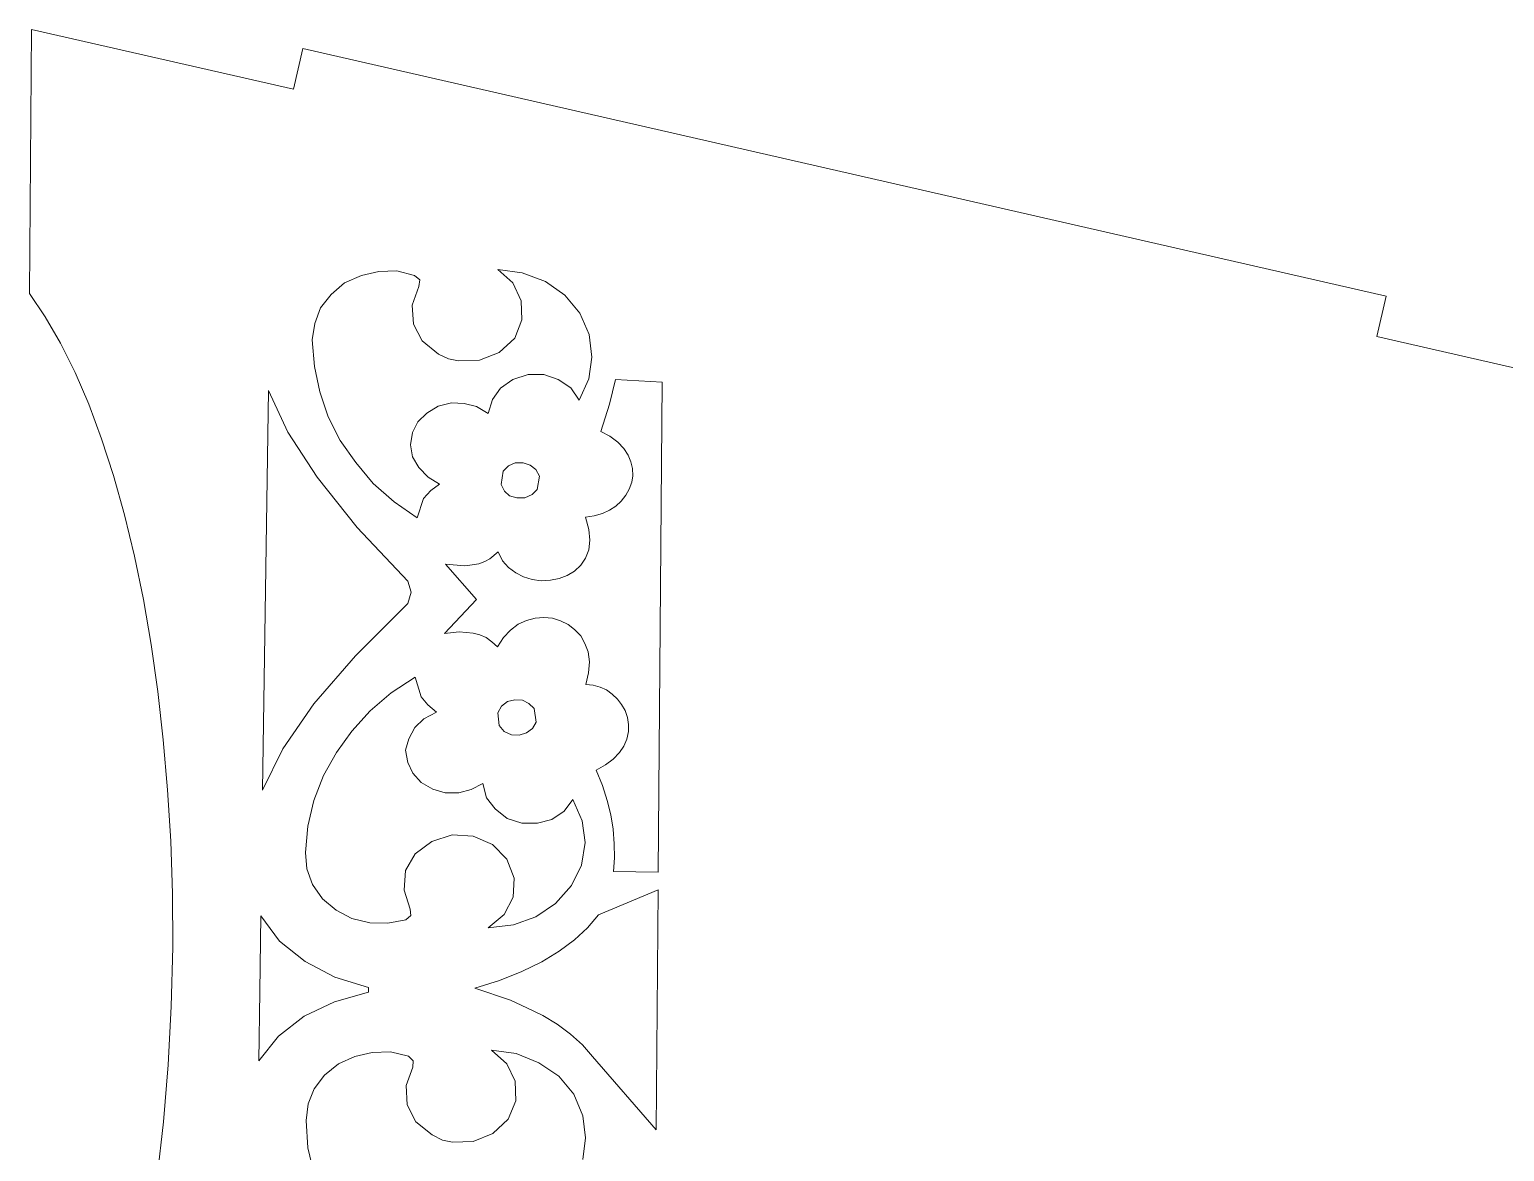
# Model space of a CAD drawing. Header units: inches. Extents: x -2.95 to 3.29, y -5.05 to 4.57.
# Drawn here: x 0.298 to 1.784, y 3.419 to 4.55 of the extents above; entities that cross this region are included whole.
import ezdxf

# ---------------------------------------------------------------- set-up
doc = ezdxf.new("R2010")
doc.units = ezdxf.units.IN
doc.header["$MEASUREMENT"] = 0
doc.layers.add('Katman 1', color=7, linetype='Continuous')

msp = doc.modelspace()

# ---------------------------------------------------------------- linework, layer by layer
at = {"layer": 'Katman 1', "color": 250, "lineweight": 9}
for points in [[(0.2981, 4.2838), (0.2981, 4.2838), (0.3002, 4.5498), (0.3002, 4.5498)], [(0.3002, 4.5498), (0.3002, 4.5498), (0.564, 4.4896), (0.564, 4.4896)], [(0.564, 4.4896), (0.564, 4.4896), (0.5734, 4.5305), (0.5734, 4.5305)], [(0.5734, 4.5305), (0.5734, 4.5305), (1.6652, 4.2811), (1.6652, 4.2811)], [(0.6156, 4.2943), (0.6156, 4.2943), (0.6325, 4.3018), (0.6325, 4.3018)], [(0.6325, 4.3018), (0.6325, 4.3018), (0.65, 4.3059), (0.65, 4.3059)], [(0.65, 4.3059), (0.65, 4.3059), (0.6682, 4.3064), (0.6682, 4.3064)], [(0.6682, 4.3064), (0.6682, 4.3064), (0.6861, 4.3017), (0.6861, 4.3017)], [(0.6861, 4.3017), (0.6861, 4.3017), (0.6913, 4.2975), (0.6913, 4.2975)], [(0.6913, 4.2975), (0.6913, 4.2975), (0.6905, 4.2908), (0.6905, 4.2908)], [(0.7701, 4.3078), (0.7701, 4.3078), (0.7946, 4.3044), (0.7946, 4.3044)], [(0.785, 4.2943), (0.785, 4.2943), (0.7701, 4.3078), (0.7701, 4.3078)], [(0.7946, 4.3044), (0.7946, 4.3044), (0.818, 4.2958), (0.818, 4.2958)], [(0.818, 4.2958), (0.818, 4.2958), (0.8374, 4.282), (0.8374, 4.282)], [(0.314, 4.2602), (0.314, 4.2602), (0.2981, 4.2838), (0.2981, 4.2838)], [(0.5913, 4.2693), (0.5913, 4.2693), (0.6019, 4.2828), (0.6019, 4.2828)], [(0.6019, 4.2828), (0.6019, 4.2828), (0.6156, 4.2943), (0.6156, 4.2943)], [(0.6905, 4.2908), (0.6905, 4.2908), (0.6837, 4.272), (0.6837, 4.272)], [(0.7936, 4.2764), (0.7936, 4.2764), (0.785, 4.2943), (0.785, 4.2943)], [(0.8374, 4.282), (0.8374, 4.282), (0.8527, 4.2637), (0.8527, 4.2637)], [(1.6652, 4.2811), (1.6652, 4.2811), (1.6557, 4.2402), (1.6557, 4.2402)], [(0.5856, 4.2535), (0.5856, 4.2535), (0.5913, 4.2693), (0.5913, 4.2693)], [(0.6837, 4.272), (0.6837, 4.272), (0.685, 4.2528), (0.685, 4.2528)], [(0.7942, 4.2572), (0.7942, 4.2572), (0.7936, 4.2764), (0.7936, 4.2764)], [(0.3292, 4.2335), (0.3292, 4.2335), (0.314, 4.2602), (0.314, 4.2602)], [(0.583, 4.2371), (0.583, 4.2371), (0.5856, 4.2535), (0.5856, 4.2535)], [(0.685, 4.2528), (0.685, 4.2528), (0.6936, 4.2359), (0.6936, 4.2359)], [(0.787, 4.2387), (0.787, 4.2387), (0.7942, 4.2572), (0.7942, 4.2572)], [(0.8527, 4.2637), (0.8527, 4.2637), (0.862, 4.2423), (0.862, 4.2423)], [(0.5852, 4.2101), (0.5852, 4.2101), (0.583, 4.2371), (0.583, 4.2371)], [(0.6936, 4.2359), (0.6936, 4.2359), (0.7103, 4.2225), (0.7103, 4.2225)], [(0.7715, 4.2241), (0.7715, 4.2241), (0.787, 4.2387), (0.787, 4.2387)], [(0.862, 4.2423), (0.862, 4.2423), (0.8646, 4.2195), (0.8646, 4.2195)], [(1.6557, 4.2402), (1.6557, 4.2402), (1.9289, 4.1779), (1.9289, 4.1779)], [(0.3441, 4.204), (0.3441, 4.204), (0.3292, 4.2335), (0.3292, 4.2335)], [(0.7103, 4.2225), (0.7103, 4.2225), (0.7204, 4.2179), (0.7204, 4.2179)], [(0.7515, 4.2165), (0.7515, 4.2165), (0.7715, 4.2241), (0.7715, 4.2241)], [(0.5906, 4.1846), (0.5906, 4.1846), (0.5852, 4.2101), (0.5852, 4.2101)], [(0.7204, 4.2179), (0.7204, 4.2179), (0.7305, 4.2157), (0.7305, 4.2157)], [(0.7305, 4.2157), (0.7305, 4.2157), (0.7515, 4.2165), (0.7515, 4.2165)], [(0.8646, 4.2195), (0.8646, 4.2195), (0.8616, 4.1978), (0.8616, 4.1978)], [(0.3578, 4.172), (0.3578, 4.172), (0.3441, 4.204), (0.3441, 4.204)], [(0.785, 4.197), (0.785, 4.197), (0.7727, 4.1884), (0.7727, 4.1884)], [(0.8004, 4.2021), (0.8004, 4.2021), (0.785, 4.197), (0.785, 4.197)], [(0.8165, 4.202), (0.8165, 4.202), (0.8004, 4.2021), (0.8004, 4.2021)], [(0.8308, 4.197), (0.8308, 4.197), (0.8165, 4.202), (0.8165, 4.202)], [(0.8434, 4.1885), (0.8434, 4.1885), (0.8308, 4.197), (0.8308, 4.197)], [(0.8616, 4.1978), (0.8616, 4.1978), (0.852, 4.1762), (0.852, 4.1762)], [(0.8885, 4.1969), (0.8885, 4.1969), (0.8824, 4.1721), (0.8824, 4.1721)], [(0.9354, 4.1944), (0.9354, 4.1944), (0.8885, 4.1969), (0.8885, 4.1969)], [(0.9316, 3.7006), (0.9316, 3.7006), (0.9354, 4.1944), (0.9354, 4.1944)], [(0.5329, 3.7832), (0.5329, 3.7832), (0.5389, 4.186), (0.5389, 4.186)], [(0.5389, 4.186), (0.5389, 4.186), (0.5585, 4.1438), (0.5585, 4.1438)], [(0.5991, 4.1593), (0.5991, 4.1593), (0.5906, 4.1846), (0.5906, 4.1846)], [(0.7645, 4.1769), (0.7645, 4.1769), (0.7602, 4.1626), (0.7602, 4.1626)], [(0.7727, 4.1884), (0.7727, 4.1884), (0.7645, 4.1769), (0.7645, 4.1769)], [(0.852, 4.1762), (0.852, 4.1762), (0.8434, 4.1885), (0.8434, 4.1885)], [(0.3708, 4.1373), (0.3708, 4.1373), (0.3578, 4.172), (0.3578, 4.172)], [(0.6983, 4.1631), (0.6983, 4.1631), (0.6895, 4.1544), (0.6895, 4.1544)], [(0.7099, 4.17), (0.7099, 4.17), (0.6983, 4.1631), (0.6983, 4.1631)], [(0.7232, 4.1734), (0.7232, 4.1734), (0.7099, 4.17), (0.7099, 4.17)], [(0.7361, 4.1729), (0.7361, 4.1729), (0.7232, 4.1734), (0.7232, 4.1734)], [(0.7484, 4.1697), (0.7484, 4.1697), (0.7361, 4.1729), (0.7361, 4.1729)], [(0.7602, 4.1626), (0.7602, 4.1626), (0.7484, 4.1697), (0.7484, 4.1697)], [(0.8824, 4.1721), (0.8824, 4.1721), (0.8738, 4.1445), (0.8738, 4.1445)], [(0.6113, 4.1354), (0.6113, 4.1354), (0.5991, 4.1593), (0.5991, 4.1593)], [(0.6895, 4.1544), (0.6895, 4.1544), (0.6841, 4.1436), (0.6841, 4.1436)], [(0.3828, 4.1001), (0.3828, 4.1001), (0.3708, 4.1373), (0.3708, 4.1373)], [(0.5585, 4.1438), (0.5585, 4.1438), (0.5879, 4.0985), (0.5879, 4.0985)], [(0.6268, 4.1132), (0.6268, 4.1132), (0.6113, 4.1354), (0.6113, 4.1354)], [(0.6841, 4.1436), (0.6841, 4.1436), (0.6819, 4.1313), (0.6819, 4.1313)], [(0.8738, 4.1445), (0.8738, 4.1445), (0.8829, 4.1399), (0.8829, 4.1399)], [(0.8829, 4.1399), (0.8829, 4.1399), (0.8909, 4.1339), (0.8909, 4.1339)], [(0.8909, 4.1339), (0.8909, 4.1339), (0.8968, 4.1276), (0.8968, 4.1276)], [(0.6819, 4.1313), (0.6819, 4.1313), (0.6839, 4.1191), (0.6839, 4.1191)], [(0.6839, 4.1191), (0.6839, 4.1191), (0.6905, 4.1082), (0.6905, 4.1082)], [(0.8968, 4.1276), (0.8968, 4.1276), (0.9013, 4.1209), (0.9013, 4.1209)], [(0.9013, 4.1209), (0.9013, 4.1209), (0.904, 4.1139), (0.904, 4.1139)], [(0.6445, 4.0921), (0.6445, 4.0921), (0.6268, 4.1132), (0.6268, 4.1132)], [(0.6905, 4.1082), (0.6905, 4.1082), (0.6999, 4.0986), (0.6999, 4.0986)], [(0.7733, 4.0911), (0.7733, 4.0911), (0.7755, 4.1047), (0.7755, 4.1047)], [(0.7755, 4.1047), (0.7755, 4.1047), (0.7808, 4.1099), (0.7808, 4.1099)], [(0.7808, 4.1099), (0.7808, 4.1099), (0.7874, 4.113), (0.7874, 4.113)], [(0.7874, 4.113), (0.7874, 4.113), (0.7955, 4.1129), (0.7955, 4.1129)], [(0.7955, 4.1129), (0.7955, 4.1129), (0.8025, 4.1108), (0.8025, 4.1108)], [(0.8025, 4.1108), (0.8025, 4.1108), (0.8084, 4.1062), (0.8084, 4.1062)], [(0.8084, 4.1062), (0.8084, 4.1062), (0.8119, 4.0995), (0.8119, 4.0995)], [(0.904, 4.1139), (0.904, 4.1139), (0.9057, 4.1072), (0.9057, 4.1072)], [(0.9057, 4.1072), (0.9057, 4.1072), (0.906, 4.0998), (0.906, 4.0998)], [(0.3937, 4.0605), (0.3937, 4.0605), (0.3828, 4.1001), (0.3828, 4.1001)], [(0.5879, 4.0985), (0.5879, 4.0985), (0.6281, 4.0478), (0.6281, 4.0478)], [(0.6657, 4.0737), (0.6657, 4.0737), (0.6445, 4.0921), (0.6445, 4.0921)], [(0.6999, 4.0986), (0.6999, 4.0986), (0.7113, 4.0916), (0.7113, 4.0916)], [(0.7113, 4.0916), (0.7113, 4.0916), (0.7025, 4.085), (0.7025, 4.085)], [(0.7767, 4.0844), (0.7767, 4.0844), (0.7733, 4.0911), (0.7733, 4.0911)], [(0.8119, 4.0995), (0.8119, 4.0995), (0.8096, 4.0862), (0.8096, 4.0862)], [(0.9049, 4.0935), (0.9049, 4.0935), (0.9024, 4.0866), (0.9024, 4.0866)], [(0.906, 4.0998), (0.906, 4.0998), (0.9049, 4.0935), (0.9049, 4.0935)], [(0.6887, 4.0575), (0.6887, 4.0575), (0.6657, 4.0737), (0.6657, 4.0737)], [(0.6952, 4.077), (0.6952, 4.077), (0.6887, 4.0575), (0.6887, 4.0575)], [(0.7025, 4.085), (0.7025, 4.085), (0.6952, 4.077), (0.6952, 4.077)], [(0.7819, 4.0798), (0.7819, 4.0798), (0.7767, 4.0844), (0.7767, 4.0844)], [(0.7893, 4.0776), (0.7893, 4.0776), (0.7819, 4.0798), (0.7819, 4.0798)], [(0.7973, 4.0776), (0.7973, 4.0776), (0.7893, 4.0776), (0.7893, 4.0776)], [(0.8047, 4.081), (0.8047, 4.081), (0.7973, 4.0776), (0.7973, 4.0776)], [(0.8096, 4.0862), (0.8096, 4.0862), (0.8047, 4.081), (0.8047, 4.081)], [(0.8942, 4.0744), (0.8942, 4.0744), (0.889, 4.0695), (0.889, 4.0695)], [(0.8988, 4.0803), (0.8988, 4.0803), (0.8942, 4.0744), (0.8942, 4.0744)], [(0.9024, 4.0866), (0.9024, 4.0866), (0.8988, 4.0803), (0.8988, 4.0803)], [(0.4039, 4.0191), (0.4039, 4.0191), (0.3937, 4.0605), (0.3937, 4.0605)], [(0.8672, 4.0595), (0.8672, 4.0595), (0.8584, 4.0582), (0.8584, 4.0582)], [(0.8584, 4.0582), (0.8584, 4.0582), (0.8618, 4.0459), (0.8618, 4.0459)], [(0.8753, 4.0619), (0.8753, 4.0619), (0.8672, 4.0595), (0.8672, 4.0595)], [(0.8826, 4.0653), (0.8826, 4.0653), (0.8753, 4.0619), (0.8753, 4.0619)], [(0.889, 4.0695), (0.889, 4.0695), (0.8826, 4.0653), (0.8826, 4.0653)], [(0.6281, 4.0478), (0.6281, 4.0478), (0.6794, 3.9938), (0.6794, 3.9938)], [(0.8618, 4.0459), (0.8618, 4.0459), (0.8628, 4.0351), (0.8628, 4.0351)], [(0.8628, 4.0351), (0.8628, 4.0351), (0.8617, 4.0253), (0.8617, 4.0253)], [(0.4129, 3.9753), (0.4129, 3.9753), (0.4039, 4.0191), (0.4039, 4.0191)], [(0.7569, 4.0135), (0.7569, 4.0135), (0.751, 4.0111), (0.751, 4.0111)], [(0.7618, 4.0163), (0.7618, 4.0163), (0.7569, 4.0135), (0.7569, 4.0135)], [(0.7703, 4.0232), (0.7703, 4.0232), (0.7618, 4.0163), (0.7618, 4.0163)], [(0.7748, 4.0144), (0.7748, 4.0144), (0.7703, 4.0232), (0.7703, 4.0232)], [(0.7807, 4.0074), (0.7807, 4.0074), (0.7748, 4.0144), (0.7748, 4.0144)], [(0.8584, 4.0169), (0.8584, 4.0169), (0.8535, 4.01), (0.8535, 4.01)], [(0.8617, 4.0253), (0.8617, 4.0253), (0.8584, 4.0169), (0.8584, 4.0169)], [(0.7366, 4.0091), (0.7366, 4.0091), (0.7174, 4.011), (0.7174, 4.011)], [(0.7174, 4.011), (0.7174, 4.011), (0.7486, 3.9754), (0.7486, 3.9754)], [(0.7443, 4.0101), (0.7443, 4.0101), (0.7366, 4.0091), (0.7366, 4.0091)], [(0.751, 4.0111), (0.751, 4.0111), (0.7443, 4.0101), (0.7443, 4.0101)], [(0.788, 4.002), (0.788, 4.002), (0.7807, 4.0074), (0.7807, 4.0074)], [(0.796, 3.9981), (0.796, 3.9981), (0.788, 4.002), (0.788, 4.002)], [(0.8047, 3.9953), (0.8047, 3.9953), (0.796, 3.9981), (0.796, 3.9981)], [(0.8398, 3.9996), (0.8398, 3.9996), (0.8317, 3.9965), (0.8317, 3.9965)], [(0.8471, 4.0037), (0.8471, 4.0037), (0.8398, 3.9996), (0.8398, 3.9996)], [(0.8535, 4.01), (0.8535, 4.01), (0.8471, 4.0037), (0.8471, 4.0037)], [(0.6794, 3.9938), (0.6794, 3.9938), (0.6828, 3.9826), (0.6828, 3.9826)], [(0.8138, 3.9942), (0.8138, 3.9942), (0.8047, 3.9953), (0.8047, 3.9953)], [(0.8229, 3.9948), (0.8229, 3.9948), (0.8138, 3.9942), (0.8138, 3.9942)], [(0.8317, 3.9965), (0.8317, 3.9965), (0.8229, 3.9948), (0.8229, 3.9948)], [(0.4206, 3.93), (0.4206, 3.93), (0.4129, 3.9753), (0.4129, 3.9753)], [(0.6793, 3.9711), (0.6793, 3.9711), (0.6267, 3.9186), (0.6267, 3.9186)], [(0.6828, 3.9826), (0.6828, 3.9826), (0.6793, 3.9711), (0.6793, 3.9711)], [(0.7486, 3.9754), (0.7486, 3.9754), (0.7161, 3.941), (0.7161, 3.941)], [(0.7904, 3.9503), (0.7904, 3.9503), (0.7988, 3.9541), (0.7988, 3.9541)], [(0.7988, 3.9541), (0.7988, 3.9541), (0.8076, 3.9564), (0.8076, 3.9564)], [(0.8076, 3.9564), (0.8076, 3.9564), (0.8163, 3.9571), (0.8163, 3.9571)], [(0.8163, 3.9571), (0.8163, 3.9571), (0.8251, 3.9563), (0.8251, 3.9563)], [(0.8251, 3.9563), (0.8251, 3.9563), (0.8331, 3.9538), (0.8331, 3.9538)], [(0.8331, 3.9538), (0.8331, 3.9538), (0.8408, 3.9502), (0.8408, 3.9502)], [(0.7161, 3.941), (0.7161, 3.941), (0.7312, 3.9427), (0.7312, 3.9427)], [(0.7312, 3.9427), (0.7312, 3.9427), (0.7452, 3.9415), (0.7452, 3.9415)], [(0.7452, 3.9415), (0.7452, 3.9415), (0.7518, 3.9397), (0.7518, 3.9397)], [(0.7518, 3.9397), (0.7518, 3.9397), (0.7581, 3.9368), (0.7581, 3.9368)], [(0.7756, 3.9371), (0.7756, 3.9371), (0.7826, 3.9444), (0.7826, 3.9444)], [(0.7826, 3.9444), (0.7826, 3.9444), (0.7904, 3.9503), (0.7904, 3.9503)], [(0.8408, 3.9502), (0.8408, 3.9502), (0.8474, 3.9449), (0.8474, 3.9449)], [(0.8474, 3.9449), (0.8474, 3.9449), (0.8536, 3.9386), (0.8536, 3.9386)], [(0.8536, 3.9386), (0.8536, 3.9386), (0.8578, 3.9308), (0.8578, 3.9308)], [(0.4273, 3.8827), (0.4273, 3.8827), (0.4206, 3.93), (0.4206, 3.93)], [(0.7581, 3.9368), (0.7581, 3.9368), (0.764, 3.9326), (0.764, 3.9326)], [(0.764, 3.9326), (0.764, 3.9326), (0.7696, 3.9276), (0.7696, 3.9276)], [(0.7696, 3.9276), (0.7696, 3.9276), (0.7756, 3.9371), (0.7756, 3.9371)], [(0.8578, 3.9308), (0.8578, 3.9308), (0.8609, 3.9224), (0.8609, 3.9224)], [(0.6267, 3.9186), (0.6267, 3.9186), (0.5847, 3.87), (0.5847, 3.87)], [(0.8609, 3.9224), (0.8609, 3.9224), (0.8622, 3.9126), (0.8622, 3.9126)], [(0.8622, 3.9126), (0.8622, 3.9126), (0.8614, 3.9014), (0.8614, 3.9014)], [(0.6867, 3.8971), (0.6867, 3.8971), (0.6624, 3.8813), (0.6624, 3.8813)], [(0.6928, 3.8772), (0.6928, 3.8772), (0.6867, 3.8971), (0.6867, 3.8971)], [(0.8614, 3.9014), (0.8614, 3.9014), (0.8585, 3.8895), (0.8585, 3.8895)], [(0.4328, 3.8337), (0.4328, 3.8337), (0.4273, 3.8827), (0.4273, 3.8827)], [(0.6624, 3.8813), (0.6624, 3.8813), (0.6413, 3.8632), (0.6413, 3.8632)], [(0.8585, 3.8895), (0.8585, 3.8895), (0.8662, 3.8888), (0.8662, 3.8888)], [(0.8662, 3.8888), (0.8662, 3.8888), (0.8732, 3.887), (0.8732, 3.887)], [(0.8732, 3.887), (0.8732, 3.887), (0.8795, 3.8841), (0.8795, 3.8841)], [(0.8795, 3.8841), (0.8795, 3.8841), (0.8853, 3.8799), (0.8853, 3.8799)], [(0.8853, 3.8799), (0.8853, 3.8799), (0.8906, 3.8749), (0.8906, 3.8749)], [(0.5847, 3.87), (0.5847, 3.87), (0.5535, 3.8247), (0.5535, 3.8247)], [(0.6994, 3.8691), (0.6994, 3.8691), (0.6928, 3.8772), (0.6928, 3.8772)], [(0.7082, 3.8617), (0.7082, 3.8617), (0.6994, 3.8691), (0.6994, 3.8691)], [(0.7736, 3.8678), (0.7736, 3.8678), (0.7701, 3.8612), (0.7701, 3.8612)], [(0.7796, 3.8723), (0.7796, 3.8723), (0.7736, 3.8678), (0.7736, 3.8678)], [(0.787, 3.8743), (0.787, 3.8743), (0.7796, 3.8723), (0.7796, 3.8723)], [(0.795, 3.8739), (0.795, 3.8739), (0.787, 3.8743), (0.787, 3.8743)], [(0.8013, 3.8704), (0.8013, 3.8704), (0.795, 3.8739), (0.795, 3.8739)], [(0.8065, 3.8654), (0.8065, 3.8654), (0.8013, 3.8704), (0.8013, 3.8704)], [(0.8085, 3.8517), (0.8085, 3.8517), (0.8065, 3.8654), (0.8065, 3.8654)], [(0.8906, 3.8749), (0.8906, 3.8749), (0.8947, 3.8693), (0.8947, 3.8693)], [(0.8947, 3.8693), (0.8947, 3.8693), (0.8982, 3.8633), (0.8982, 3.8633)], [(0.6413, 3.8632), (0.6413, 3.8632), (0.623, 3.8427), (0.623, 3.8427)], [(0.6863, 3.8464), (0.6863, 3.8464), (0.6955, 3.8551), (0.6955, 3.8551)], [(0.6955, 3.8551), (0.6955, 3.8551), (0.7082, 3.8617), (0.7082, 3.8617)], [(0.7701, 3.8612), (0.7701, 3.8612), (0.7714, 3.8482), (0.7714, 3.8482)], [(0.805, 3.8451), (0.805, 3.8451), (0.8085, 3.8517), (0.8085, 3.8517)], [(0.8982, 3.8633), (0.8982, 3.8633), (0.9006, 3.8563), (0.9006, 3.8563)], [(0.9006, 3.8563), (0.9006, 3.8563), (0.9016, 3.8493), (0.9016, 3.8493)], [(0.9016, 3.8493), (0.9016, 3.8493), (0.9015, 3.8423), (0.9015, 3.8423)], [(0.623, 3.8427), (0.623, 3.8427), (0.6074, 3.8212), (0.6074, 3.8212)], [(0.6771, 3.8234), (0.6771, 3.8234), (0.6803, 3.8349), (0.6803, 3.8349)], [(0.6803, 3.8349), (0.6803, 3.8349), (0.6863, 3.8464), (0.6863, 3.8464)], [(0.7714, 3.8482), (0.7714, 3.8482), (0.7763, 3.8422), (0.7763, 3.8422)], [(0.7763, 3.8422), (0.7763, 3.8422), (0.7839, 3.839), (0.7839, 3.839)], [(0.7839, 3.839), (0.7839, 3.839), (0.7916, 3.8386), (0.7916, 3.8386)], [(0.7916, 3.8386), (0.7916, 3.8386), (0.799, 3.841), (0.799, 3.841)], [(0.799, 3.841), (0.799, 3.841), (0.805, 3.8451), (0.805, 3.8451)], [(0.9001, 3.8346), (0.9001, 3.8346), (0.8969, 3.8276), (0.8969, 3.8276)], [(0.9015, 3.8423), (0.9015, 3.8423), (0.9001, 3.8346), (0.9001, 3.8346)], [(0.4373, 3.7836), (0.4373, 3.7836), (0.4328, 3.8337), (0.4328, 3.8337)], [(0.5535, 3.8247), (0.5535, 3.8247), (0.5329, 3.7832), (0.5329, 3.7832)], [(0.6074, 3.8212), (0.6074, 3.8212), (0.5942, 3.7978), (0.5942, 3.7978)], [(0.6794, 3.8111), (0.6794, 3.8111), (0.6771, 3.8234), (0.6771, 3.8234)], [(0.8926, 3.821), (0.8926, 3.821), (0.8863, 3.8144), (0.8863, 3.8144)], [(0.8969, 3.8276), (0.8969, 3.8276), (0.8926, 3.821), (0.8926, 3.821)], [(0.6842, 3.8002), (0.6842, 3.8002), (0.6794, 3.8111), (0.6794, 3.8111)], [(0.8785, 3.8085), (0.8785, 3.8085), (0.869, 3.8034), (0.869, 3.8034)], [(0.8863, 3.8144), (0.8863, 3.8144), (0.8785, 3.8085), (0.8785, 3.8085)], [(0.5942, 3.7978), (0.5942, 3.7978), (0.5846, 3.7727), (0.5846, 3.7727)], [(0.6929, 3.7907), (0.6929, 3.7907), (0.6842, 3.8002), (0.6842, 3.8002)], [(0.7044, 3.784), (0.7044, 3.784), (0.6929, 3.7907), (0.6929, 3.7907)], [(0.7548, 3.7899), (0.7548, 3.7899), (0.7432, 3.7837), (0.7432, 3.7837)], [(0.7586, 3.7755), (0.7586, 3.7755), (0.7548, 3.7899), (0.7548, 3.7899)], [(0.869, 3.8034), (0.869, 3.8034), (0.8755, 3.7879), (0.8755, 3.7879)], [(0.4404, 3.7318), (0.4404, 3.7318), (0.4373, 3.7836), (0.4373, 3.7836)], [(0.717, 3.7804), (0.717, 3.7804), (0.7044, 3.784), (0.7044, 3.784)], [(0.7306, 3.7803), (0.7306, 3.7803), (0.717, 3.7804), (0.717, 3.7804)], [(0.7432, 3.7837), (0.7432, 3.7837), (0.7306, 3.7803), (0.7306, 3.7803)], [(0.7672, 3.7642), (0.7672, 3.7642), (0.7586, 3.7755), (0.7586, 3.7755)], [(0.8755, 3.7879), (0.8755, 3.7879), (0.8803, 3.7728), (0.8803, 3.7728)], [(0.5846, 3.7727), (0.5846, 3.7727), (0.5784, 3.7468), (0.5784, 3.7468)], [(0.7794, 3.7547), (0.7794, 3.7547), (0.7672, 3.7642), (0.7672, 3.7642)], [(0.8369, 3.7619), (0.8369, 3.7619), (0.8245, 3.7536), (0.8245, 3.7536)], [(0.8457, 3.7738), (0.8457, 3.7738), (0.8369, 3.7619), (0.8369, 3.7619)], [(0.855, 3.7523), (0.855, 3.7523), (0.8457, 3.7738), (0.8457, 3.7738)], [(0.8803, 3.7728), (0.8803, 3.7728), (0.8837, 3.7581), (0.8837, 3.7581)], [(0.5784, 3.7468), (0.5784, 3.7468), (0.5761, 3.7202), (0.5761, 3.7202)], [(0.7941, 3.75), (0.7941, 3.75), (0.7794, 3.7547), (0.7794, 3.7547)], [(0.8098, 3.7499), (0.8098, 3.7499), (0.7941, 3.75), (0.7941, 3.75)], [(0.8245, 3.7536), (0.8245, 3.7536), (0.8098, 3.7499), (0.8098, 3.7499)], [(0.858, 3.7303), (0.858, 3.7303), (0.855, 3.7523), (0.855, 3.7523)], [(0.8837, 3.7581), (0.8837, 3.7581), (0.8861, 3.7437), (0.8861, 3.7437)], [(0.4421, 3.6789), (0.4421, 3.6789), (0.4404, 3.7318), (0.4404, 3.7318)], [(0.6867, 3.719), (0.6867, 3.719), (0.7036, 3.7315), (0.7036, 3.7315)], [(0.7036, 3.7315), (0.7036, 3.7315), (0.7239, 3.738), (0.7239, 3.738)], [(0.7239, 3.738), (0.7239, 3.738), (0.745, 3.7368), (0.745, 3.7368)], [(0.745, 3.7368), (0.745, 3.7368), (0.7645, 3.7282), (0.7645, 3.7282)], [(0.8543, 3.7076), (0.8543, 3.7076), (0.858, 3.7303), (0.858, 3.7303)], [(0.8861, 3.7437), (0.8861, 3.7437), (0.8873, 3.729), (0.8873, 3.729)], [(0.5761, 3.7202), (0.5761, 3.7202), (0.5774, 3.7038), (0.5774, 3.7038)], [(0.6771, 3.702), (0.6771, 3.702), (0.6867, 3.719), (0.6867, 3.719)], [(0.7645, 3.7282), (0.7645, 3.7282), (0.7791, 3.7134), (0.7791, 3.7134)], [(0.8873, 3.729), (0.8873, 3.729), (0.8876, 3.715), (0.8876, 3.715)], [(0.5774, 3.7038), (0.5774, 3.7038), (0.5832, 3.688), (0.5832, 3.688)], [(0.6756, 3.6823), (0.6756, 3.6823), (0.6771, 3.702), (0.6771, 3.702)], [(0.7791, 3.7134), (0.7791, 3.7134), (0.7863, 3.6944), (0.7863, 3.6944)], [(0.8443, 3.687), (0.8443, 3.687), (0.8543, 3.7076), (0.8543, 3.7076)], [(0.8876, 3.715), (0.8876, 3.715), (0.8864, 3.701), (0.8864, 3.701)], [(0.8864, 3.701), (0.8864, 3.701), (0.9316, 3.7006), (0.9316, 3.7006)], [(0.5832, 3.688), (0.5832, 3.688), (0.5933, 3.6736), (0.5933, 3.6736)], [(0.7863, 3.6944), (0.7863, 3.6944), (0.7854, 3.6752), (0.7854, 3.6752)], [(0.8281, 3.6689), (0.8281, 3.6689), (0.8443, 3.687), (0.8443, 3.687)], [(0.4424, 3.625), (0.4424, 3.625), (0.4421, 3.6789), (0.4421, 3.6789)], [(0.5933, 3.6736), (0.5933, 3.6736), (0.6072, 3.6623), (0.6072, 3.6623)], [(0.6818, 3.6631), (0.6818, 3.6631), (0.6756, 3.6823), (0.6756, 3.6823)], [(0.7854, 3.6752), (0.7854, 3.6752), (0.7765, 3.6578), (0.7765, 3.6578)], [(0.9314, 3.6825), (0.9314, 3.6825), (0.8714, 3.6574), (0.8714, 3.6574)], [(0.9295, 3.4406), (0.9295, 3.4406), (0.9314, 3.6825), (0.9314, 3.6825)], [(0.5312, 3.6566), (0.5312, 3.6566), (0.5302, 3.5803), (0.5302, 3.5803)], [(0.5499, 3.6308), (0.5499, 3.6308), (0.5312, 3.6566), (0.5312, 3.6566)], [(0.6072, 3.6623), (0.6072, 3.6623), (0.6229, 3.6537), (0.6229, 3.6537)], [(0.6774, 3.6523), (0.6774, 3.6523), (0.6824, 3.6568), (0.6824, 3.6568)], [(0.6824, 3.6568), (0.6824, 3.6568), (0.6818, 3.6631), (0.6818, 3.6631)], [(0.7765, 3.6578), (0.7765, 3.6578), (0.7604, 3.6442), (0.7604, 3.6442)], [(0.8084, 3.6554), (0.8084, 3.6554), (0.8281, 3.6689), (0.8281, 3.6689)], [(0.8714, 3.6574), (0.8714, 3.6574), (0.8605, 3.6445), (0.8605, 3.6445)], [(0.6229, 3.6537), (0.6229, 3.6537), (0.641, 3.6494), (0.641, 3.6494)], [(0.641, 3.6494), (0.641, 3.6494), (0.6592, 3.6489), (0.6592, 3.6489)], [(0.6592, 3.6489), (0.6592, 3.6489), (0.6774, 3.6523), (0.6774, 3.6523)], [(0.7604, 3.6442), (0.7604, 3.6442), (0.7859, 3.6472), (0.7859, 3.6472)], [(0.7859, 3.6472), (0.7859, 3.6472), (0.8084, 3.6554), (0.8084, 3.6554)], [(0.8605, 3.6445), (0.8605, 3.6445), (0.8474, 3.6324), (0.8474, 3.6324)], [(0.576, 3.6103), (0.576, 3.6103), (0.5499, 3.6308), (0.5499, 3.6308)], [(0.8474, 3.6324), (0.8474, 3.6324), (0.8319, 3.6209), (0.8319, 3.6209)], [(0.4409, 3.5649), (0.4409, 3.5649), (0.4424, 3.625), (0.4424, 3.625)], [(0.8319, 3.6209), (0.8319, 3.6209), (0.8143, 3.6102), (0.8143, 3.6102)], [(0.6056, 3.5947), (0.6056, 3.5947), (0.576, 3.6103), (0.576, 3.6103)], [(0.7943, 3.6002), (0.7943, 3.6002), (0.7718, 3.5913), (0.7718, 3.5913)], [(0.8143, 3.6102), (0.8143, 3.6102), (0.7943, 3.6002), (0.7943, 3.6002)], [(0.6398, 3.5843), (0.6398, 3.5843), (0.6056, 3.5947), (0.6056, 3.5947)], [(0.6398, 3.5794), (0.6398, 3.5794), (0.6398, 3.5843), (0.6398, 3.5843)], [(0.7718, 3.5913), (0.7718, 3.5913), (0.7469, 3.5834), (0.7469, 3.5834)], [(0.7469, 3.5834), (0.7469, 3.5834), (0.7829, 3.5713), (0.7829, 3.5713)], [(0.5302, 3.5803), (0.5302, 3.5803), (0.5293, 3.5103), (0.5293, 3.5103)], [(0.5748, 3.5554), (0.5748, 3.5554), (0.6054, 3.5698), (0.6054, 3.5698)], [(0.6054, 3.5698), (0.6054, 3.5698), (0.6398, 3.5794), (0.6398, 3.5794)], [(0.7829, 3.5713), (0.7829, 3.5713), (0.7993, 3.5638), (0.7993, 3.5638)], [(0.438, 3.5061), (0.438, 3.5061), (0.4409, 3.5649), (0.4409, 3.5649)], [(0.5491, 3.5353), (0.5491, 3.5353), (0.5748, 3.5554), (0.5748, 3.5554)], [(0.7993, 3.5638), (0.7993, 3.5638), (0.8153, 3.556), (0.8153, 3.556)], [(0.8153, 3.556), (0.8153, 3.556), (0.8299, 3.5471), (0.8299, 3.5471)], [(0.8299, 3.5471), (0.8299, 3.5471), (0.8431, 3.5372), (0.8431, 3.5372)], [(0.8431, 3.5372), (0.8431, 3.5372), (0.8553, 3.5263), (0.8553, 3.5263)], [(0.5293, 3.5103), (0.5293, 3.5103), (0.5491, 3.5353), (0.5491, 3.5353)], [(0.8553, 3.5263), (0.8553, 3.5263), (0.8654, 3.5146), (0.8654, 3.5146)], [(0.6095, 3.5072), (0.6095, 3.5072), (0.6259, 3.5147), (0.6259, 3.5147)], [(0.6259, 3.5147), (0.6259, 3.5147), (0.6435, 3.5188), (0.6435, 3.5188)], [(0.6435, 3.5188), (0.6435, 3.5188), (0.6617, 3.5193), (0.6617, 3.5193)], [(0.6617, 3.5193), (0.6617, 3.5193), (0.6799, 3.515), (0.6799, 3.515)], [(0.6799, 3.515), (0.6799, 3.515), (0.6848, 3.5104), (0.6848, 3.5104)], [(0.6848, 3.5104), (0.6848, 3.5104), (0.6843, 3.5038), (0.6843, 3.5038)], [(0.7636, 3.521), (0.7636, 3.521), (0.7884, 3.5177), (0.7884, 3.5177)], [(0.7789, 3.5073), (0.7789, 3.5073), (0.7636, 3.521), (0.7636, 3.521)], [(0.7884, 3.5177), (0.7884, 3.5177), (0.8114, 3.5084), (0.8114, 3.5084)], [(0.8114, 3.5084), (0.8114, 3.5084), (0.8313, 3.4949), (0.8313, 3.4949)], [(0.8654, 3.5146), (0.8654, 3.5146), (0.9295, 3.4406), (0.9295, 3.4406)], [(0.433, 3.4487), (0.433, 3.4487), (0.438, 3.5061), (0.438, 3.5061)], [(0.5851, 3.4822), (0.5851, 3.4822), (0.5954, 3.4958), (0.5954, 3.4958)], [(0.5954, 3.4958), (0.5954, 3.4958), (0.6095, 3.5072), (0.6095, 3.5072)], [(0.6843, 3.5038), (0.6843, 3.5038), (0.6775, 3.4853), (0.6775, 3.4853)], [(0.7875, 3.4897), (0.7875, 3.4897), (0.7789, 3.5073), (0.7789, 3.5073)], [(0.8313, 3.4949), (0.8313, 3.4949), (0.8465, 3.4766), (0.8465, 3.4766)], [(0.579, 3.4668), (0.579, 3.4668), (0.5851, 3.4822), (0.5851, 3.4822)], [(0.6775, 3.4853), (0.6775, 3.4853), (0.6788, 3.466), (0.6788, 3.466)], [(0.788, 3.4701), (0.788, 3.4701), (0.7875, 3.4897), (0.7875, 3.4897)], [(0.5768, 3.45), (0.5768, 3.45), (0.579, 3.4668), (0.579, 3.4668)], [(0.6788, 3.466), (0.6788, 3.466), (0.6874, 3.4488), (0.6874, 3.4488)], [(0.7805, 3.4516), (0.7805, 3.4516), (0.788, 3.4701), (0.788, 3.4701)], [(0.8465, 3.4766), (0.8465, 3.4766), (0.8558, 3.4549), (0.8558, 3.4549)], [(0.4269, 3.3931), (0.4269, 3.3931), (0.433, 3.4487), (0.433, 3.4487)], [(0.5787, 3.4227), (0.5787, 3.4227), (0.5768, 3.45), (0.5768, 3.45)], [(0.6874, 3.4488), (0.6874, 3.4488), (0.7037, 3.4357), (0.7037, 3.4357)], [(0.765, 3.437), (0.765, 3.437), (0.7805, 3.4516), (0.7805, 3.4516)], [(0.8558, 3.4549), (0.8558, 3.4549), (0.8584, 3.4328), (0.8584, 3.4328)], [(0.7037, 3.4357), (0.7037, 3.4357), (0.7142, 3.4304), (0.7142, 3.4304)], [(0.7453, 3.4291), (0.7453, 3.4291), (0.765, 3.437), (0.765, 3.437)], [(0.5845, 3.3975), (0.5845, 3.3975), (0.5787, 3.4227), (0.5787, 3.4227)], [(0.7142, 3.4304), (0.7142, 3.4304), (0.7243, 3.4282), (0.7243, 3.4282)], [(0.7243, 3.4282), (0.7243, 3.4282), (0.7453, 3.4291), (0.7453, 3.4291)], [(0.8584, 3.4328), (0.8584, 3.4328), (0.8555, 3.4107), (0.8555, 3.4107)]]:
    msp.add_open_spline(points, degree=3, dxfattribs=at)

doc.saveas('drawing.dxf')
